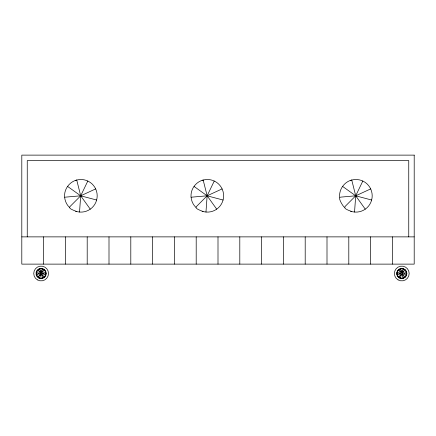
<?xml version="1.0" encoding="UTF-8"?>
<svg xmlns="http://www.w3.org/2000/svg" width="436" height="436" viewBox="0 0 436 436"><rect width="100%" height="100%" fill="white"/><g stroke="black" fill="none" stroke-linecap="round" stroke-linejoin="round"><path stroke-width="0.65" d="M76.741 180.057L80.698 195.808L79.532 212.049M203.181 180.057L207.138 195.808L205.972 212.049M351.748 180.057L355.711 195.808L354.539 212.049M76.594 211.553C75.624 210.871 67.269 208.577 70.016 206.533L80.698 195.808L87.81 181.027M203.034 211.553C202.064 210.871 193.709 208.577 196.456 206.533L207.138 195.808L214.25 181.027M351.601 211.553C350.059 210.67 343.007 208.948 345.023 206.533L355.711 195.808L362.817 181.027M76.594 180.057C70.125 181.774 65.171 187.72 64.615 194.385C64.877 195.399 63.754 197.911 65.645 197.127L80.698 195.808L95.664 188.913M203.034 180.057C196.565 181.774 191.611 187.72 191.055 194.385C191.317 195.399 190.194 197.911 192.085 197.127L207.138 195.808L222.104 188.913M344.467 207.334C343.257 206.855 337.012 196.794 340.652 197.127L355.711 195.808L370.676 188.913M351.601 180.057C344.162 181.981 338.881 189.584 339.628 197.225M40.891 271.366L41.409 271.377L41.409 270.516L40.837 270.516L40.837 271.366M67.64 186.455L80.698 195.808L90.263 209.16M194.08 186.455L207.138 195.808L216.703 209.16M342.647 186.455L355.711 195.808L365.27 209.16M96.634 200.026L80.698 195.808M223.074 200.026L207.138 195.808M371.641 200.026L355.711 195.808M69.46 207.334C66.648 204.838 65.029 200.991 64.615 197.225M195.9 207.334C193.088 204.838 191.469 200.991 191.055 197.225M21.8 236.873L414.2 236.873M402.019 271.366L402.074 270.516L401.502 270.516L401.502 271.377L402.074 271.377M408.75 236.873L408.75 160.573L27.25 160.573L27.25 236.873M392.4 236.873L392.4 264.123M370.6 236.873L370.6 264.123M348.8 236.873L348.8 264.123M327 236.873L327 264.123M305.2 236.873L305.2 264.123M283.4 236.873L283.4 264.123M261.6 236.873L261.6 264.123M239.8 236.873L239.8 264.123M218 236.873L218 264.123M196.2 236.873L196.2 264.123M174.4 236.873L174.4 264.123M152.6 236.873L152.6 264.123M130.8 236.873L130.8 264.123M109 236.873L109 264.123M87.2 236.873L87.2 264.123M65.4 236.873L65.4 264.123M43.6 236.873L43.6 264.123M350.669 180.39A16.306 16.241 -90 0 1 372.197 195.808A16.306 16.241 -90 0 1 350.669 211.22M202.097 180.39A16.306 16.241 -90 0 1 223.63 195.808A16.306 16.241 -90 0 1 202.097 211.22M75.657 180.39A16.306 16.241 -90 0 1 97.19 195.808A16.306 16.241 -90 0 1 75.657 211.22M80.344 195.639C80.562 197.186 81.663 194.816 80.344 195.639M206.784 195.639C207.002 197.186 208.103 194.816 206.784 195.639M355.351 195.639C355.569 197.186 356.675 194.816 355.351 195.639M414.2 155.123L21.8 155.123L21.8 264.123L414.2 264.123L414.2 155.123M401.349 274.26A0.877 0.877 0 0 0 402.668 273.497A0.877 0.877 0 0 0 401.349 272.734A0.877 0.877 0 0 0 401.349 274.26M401.3 274.342A0.976 0.976 0 0 0 402.766 273.497A0.976 0.976 0 0 0 401.3 272.653A0.976 0.976 0 0 0 401.3 274.342M398.095 279.89A7.379 7.379 0 0 0 409.17 273.497A7.379 7.379 0 0 0 398.095 267.105A7.379 7.379 0 0 0 398.095 279.89M401.262 274.413A1.057 1.057 0 0 0 402.842 273.497A1.057 1.057 0 0 0 401.262 272.582A1.057 1.057 0 0 0 401.262 274.413M404.799 274.184A0.796 0.796 0 0 0 405.987 273.497A0.796 0.796 0 0 0 404.799 272.811A0.796 0.796 0 0 0 404.799 274.184M403.093 271.236A0.796 0.796 0 0 0 404.286 270.549A0.796 0.796 0 0 0 403.093 269.857A0.796 0.796 0 0 0 403.093 271.236M399.687 271.236A0.796 0.796 0 0 0 400.88 270.549A0.796 0.796 0 0 0 399.687 269.857A0.796 0.796 0 0 0 399.687 271.236M397.986 274.184A0.796 0.796 0 0 0 399.174 273.497A0.796 0.796 0 0 0 397.986 272.811A0.796 0.796 0 0 0 397.986 274.184M399.523 277.007A0.796 0.796 0 0 0 400.853 276.653A0.796 0.796 0 0 0 399.877 275.677A0.796 0.796 0 0 0 399.523 277.007M402.929 277.007A0.796 0.796 0 0 0 404.259 276.653A0.796 0.796 0 0 0 403.284 275.677A0.796 0.796 0 0 0 402.929 277.007M399.234 277.923A5.112 5.112 0 0 0 406.897 273.497A5.112 5.112 0 0 0 399.234 269.072A5.112 5.112 0 0 0 399.234 277.923M399.349 277.727A4.883 4.883 0 0 0 406.668 273.497A4.883 4.883 0 0 0 399.349 269.268A4.883 4.883 0 0 0 399.349 277.727M400.722 275.345A2.136 2.136 0 0 0 403.921 273.497A2.136 2.136 0 0 0 400.722 271.65A2.136 2.136 0 0 0 400.722 275.345M399.458 277.53A4.654 4.654 0 0 0 406.445 273.497A4.654 4.654 0 0 0 399.458 269.464A4.654 4.654 0 0 0 399.458 277.53M40.668 274.282A0.91 0.91 0 0 0 42.03 273.497A0.91 0.91 0 0 0 40.668 272.713A0.91 0.91 0 0 0 40.668 274.282M40.635 274.342A0.976 0.976 0 0 0 42.101 273.497A0.976 0.976 0 0 0 40.635 272.653A0.976 0.976 0 0 0 40.635 274.342M37.431 279.89A7.379 7.379 0 0 0 48.505 273.497A7.379 7.379 0 0 0 37.431 267.105A7.379 7.379 0 0 0 37.431 279.89M38.57 277.923A5.112 5.112 0 0 0 46.232 273.497A5.112 5.112 0 0 0 38.57 269.072A5.112 5.112 0 0 0 38.57 277.923M38.684 277.727A4.883 4.883 0 0 0 46.003 273.497A4.883 4.883 0 0 0 38.684 269.268A4.883 4.883 0 0 0 38.684 277.727M40.058 275.345A2.136 2.136 0 0 0 43.257 273.497A2.136 2.136 0 0 0 40.058 271.65A2.136 2.136 0 0 0 40.058 275.345M40.597 274.413A1.057 1.057 0 0 0 42.178 273.497A1.057 1.057 0 0 0 40.597 272.582A1.057 1.057 0 0 0 40.597 274.413M44.134 274.184A0.796 0.796 0 0 0 45.322 273.497A0.796 0.796 0 0 0 44.134 272.811A0.796 0.796 0 0 0 44.134 274.184M38.793 277.53A4.654 4.654 0 0 0 45.78 273.497A4.654 4.654 0 0 0 38.793 269.464A4.654 4.654 0 0 0 38.793 277.53M42.428 271.236A0.796 0.796 0 0 0 43.622 270.549A0.796 0.796 0 0 0 42.428 269.857A0.796 0.796 0 0 0 42.428 271.236M39.022 271.236A0.796 0.796 0 0 0 40.216 270.549A0.796 0.796 0 0 0 39.022 269.857A0.796 0.796 0 0 0 39.022 271.236M37.322 274.184A0.796 0.796 0 0 0 38.51 273.497A0.796 0.796 0 0 0 37.322 272.811A0.796 0.796 0 0 0 37.322 274.184M38.858 277.007A0.796 0.796 0 0 0 40.188 276.653A0.796 0.796 0 0 0 39.213 275.677A0.796 0.796 0 0 0 38.858 277.007M42.265 277.007A0.796 0.796 0 0 0 43.595 276.653A0.796 0.796 0 0 0 42.619 275.677A0.796 0.796 0 0 0 42.265 277.007"/></g></svg>
